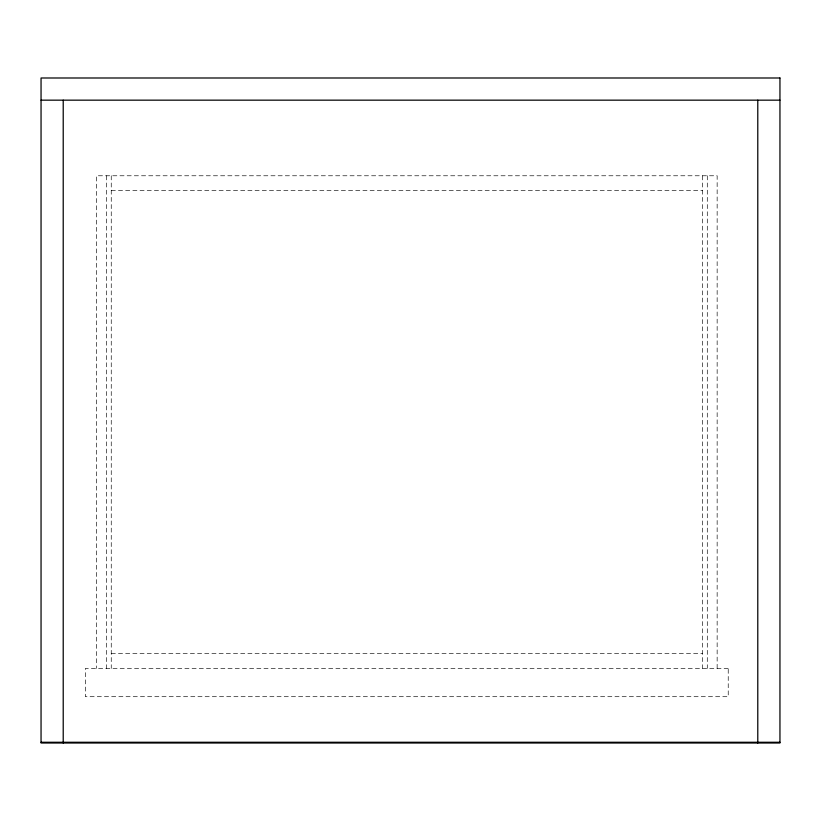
<?xml version="1.0" encoding="UTF-8"?>
<svg xmlns="http://www.w3.org/2000/svg" width="821" height="821" viewBox="0 0 821 821"><rect width="100%" height="100%" fill="white"/><g stroke="black" fill="none" stroke-linecap="round" stroke-linejoin="round"><path stroke-width="0.62" stroke-dasharray="4.11 3.08" d="M111.246 190.554L702.365 190.554M111.246 653.598L702.365 653.598M717.144 668.376L717.144 175.776L96.468 175.776L96.468 668.376M707.292 175.776L707.292 668.376M702.365 175.776L702.365 668.376M111.246 175.776L111.246 668.376M106.32 175.776L106.32 668.376M728.227 668.376L85.384 668.376L85.384 696.701L728.227 696.701L728.227 668.376"/><path stroke-width="1.23" d="M41.05 100.162L779.95 100.162M41.05 742.266L779.95 742.266M757.783 100.162L757.783 743.005M63.217 100.162L63.217 743.005M779.95 77.995L41.05 77.995L41.05 743.005L779.95 743.005L779.95 77.995"/></g></svg>
